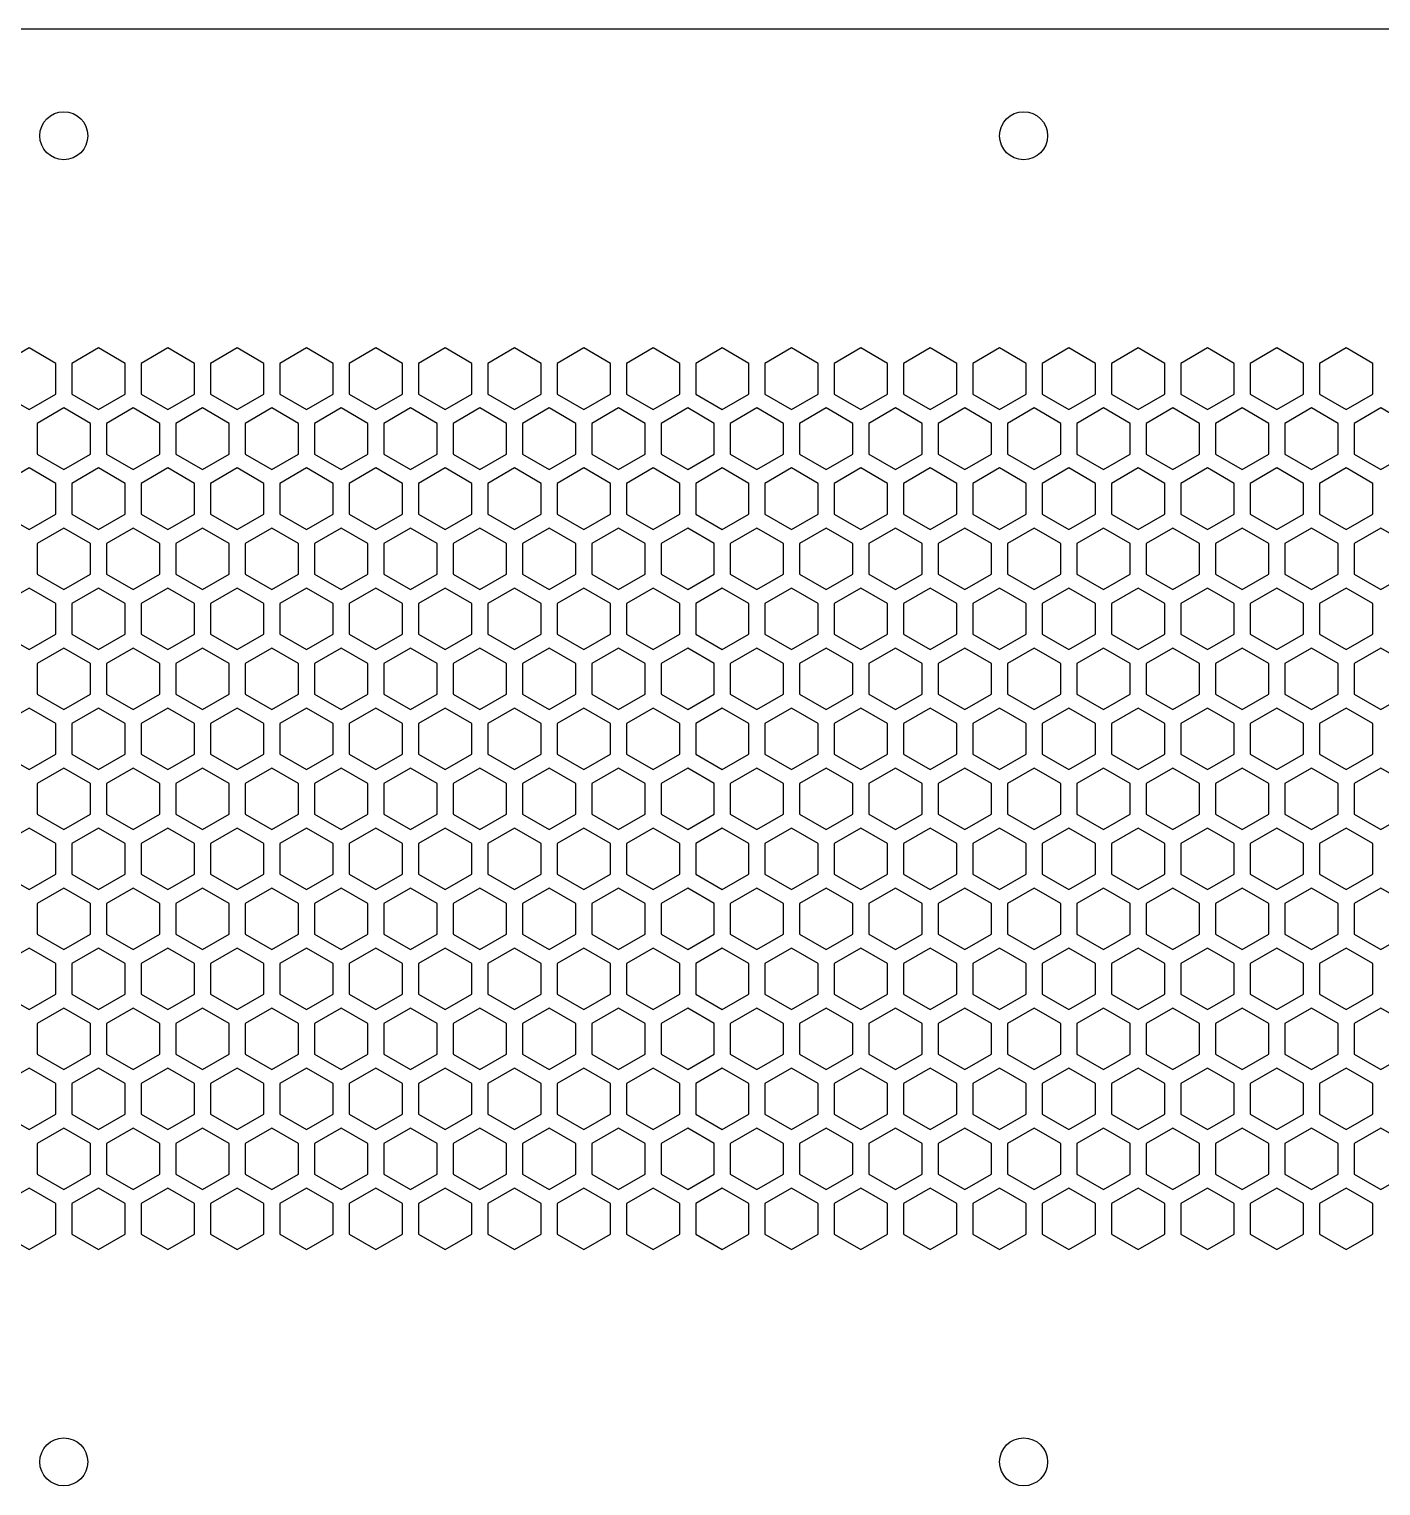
# Model space of a CAD drawing. Header units: millimetres. Extents: x 0 to 500, y 0 to 571.
# Drawn here: x 246.8 to 373.5, y 434.4 to 571 of the extents above; entities that cross this region are included whole.
import ezdxf

# ---------------------------------------------------------------- set-up
doc = ezdxf.new("R2010")
doc.units = ezdxf.units.MM
doc.layers.add('CUT', color=1, linetype='CONTINUOUS')

msp = doc.modelspace()

# ---------------------------------------------------------------- linework, layer by layer
at = {"layer": 'CUT'}
msp.add_line((500, 571), (0, 571), dxfattribs=at)
for points in [[(249.25, 539.6475), (246.75, 541.0909), (244.25, 539.6475), (244.25, 536.7608), (246.75, 535.3174), (249.25, 536.7608)], [(255.75, 539.6475), (253.25, 541.0909), (250.75, 539.6475), (250.75, 536.7608), (253.25, 535.3174), (255.75, 536.7608)], [(262.25, 539.6475), (259.75, 541.0909), (257.25, 539.6475), (257.25, 536.7608), (259.75, 535.3174), (262.25, 536.7608)], [(268.75, 539.6475), (266.25, 541.0909), (263.75, 539.6475), (263.75, 536.7608), (266.25, 535.3174), (268.75, 536.7608)], [(275.25, 539.6475), (272.75, 541.0909), (270.25, 539.6475), (270.25, 536.7608), (272.75, 535.3174), (275.25, 536.7608)], [(281.75, 539.6475), (279.25, 541.0909), (276.75, 539.6475), (276.75, 536.7608), (279.25, 535.3174), (281.75, 536.7608)], [(288.25, 539.6475), (285.75, 541.0909), (283.25, 539.6475), (283.25, 536.7608), (285.75, 535.3174), (288.25, 536.7608)], [(294.75, 539.6475), (292.25, 541.0909), (289.75, 539.6475), (289.75, 536.7608), (292.25, 535.3174), (294.75, 536.7608)], [(301.25, 539.6475), (298.75, 541.0909), (296.25, 539.6475), (296.25, 536.7608), (298.75, 535.3174), (301.25, 536.7608)], [(307.75, 539.6475), (305.25, 541.0909), (302.75, 539.6475), (302.75, 536.7608), (305.25, 535.3174), (307.75, 536.7608)], [(314.25, 539.6475), (311.75, 541.0909), (309.25, 539.6475), (309.25, 536.7608), (311.75, 535.3174), (314.25, 536.7608)], [(320.75, 539.6475), (318.25, 541.0909), (315.75, 539.6475), (315.75, 536.7608), (318.25, 535.3174), (320.75, 536.7608)], [(327.25, 539.6475), (324.75, 541.0909), (322.25, 539.6475), (322.25, 536.7608), (324.75, 535.3174), (327.25, 536.7608)], [(333.75, 539.6475), (331.25, 541.0909), (328.75, 539.6475), (328.75, 536.7608), (331.25, 535.3174), (333.75, 536.7608)], [(340.25, 539.6475), (337.75, 541.0909), (335.25, 539.6475), (335.25, 536.7608), (337.75, 535.3174), (340.25, 536.7608)], [(346.75, 539.6475), (344.25, 541.0909), (341.75, 539.6475), (341.75, 536.7608), (344.25, 535.3174), (346.75, 536.7608)], [(353.25, 539.6475), (350.75, 541.0909), (348.25, 539.6475), (348.25, 536.7608), (350.75, 535.3174), (353.25, 536.7608)], [(359.75, 539.6475), (357.25, 541.0909), (354.75, 539.6475), (354.75, 536.7608), (357.25, 535.3174), (359.75, 536.7608)], [(366.25, 539.6475), (363.75, 541.0909), (361.25, 539.6475), (361.25, 536.7608), (363.75, 535.3174), (366.25, 536.7608)], [(372.75, 539.6475), (370.25, 541.0909), (367.75, 539.6475), (367.75, 536.7608), (370.25, 535.3174), (372.75, 536.7608)], [(252.5, 534.0184), (250, 535.4617), (247.5, 534.0184), (247.5, 531.1316), (250, 529.6882), (252.5, 531.1316)], [(259, 534.0184), (256.5, 535.4617), (254, 534.0184), (254, 531.1316), (256.5, 529.6882), (259, 531.1316)], [(265.5, 534.0184), (263, 535.4617), (260.5, 534.0184), (260.5, 531.1316), (263, 529.6882), (265.5, 531.1316)], [(272, 534.0184), (269.5, 535.4617), (267, 534.0184), (267, 531.1316), (269.5, 529.6882), (272, 531.1316)], [(278.5, 534.0184), (276, 535.4617), (273.5, 534.0184), (273.5, 531.1316), (276, 529.6882), (278.5, 531.1316)], [(285, 534.0184), (282.5, 535.4617), (280, 534.0184), (280, 531.1316), (282.5, 529.6882), (285, 531.1316)], [(291.5, 534.0184), (289, 535.4617), (286.5, 534.0184), (286.5, 531.1316), (289, 529.6882), (291.5, 531.1316)], [(298, 534.0184), (295.5, 535.4617), (293, 534.0184), (293, 531.1316), (295.5, 529.6882), (298, 531.1316)], [(304.5, 534.0184), (302, 535.4617), (299.5, 534.0184), (299.5, 531.1316), (302, 529.6882), (304.5, 531.1316)], [(311, 534.0184), (308.5, 535.4617), (306, 534.0184), (306, 531.1316), (308.5, 529.6882), (311, 531.1316)], [(317.5, 534.0184), (315, 535.4617), (312.5, 534.0184), (312.5, 531.1316), (315, 529.6882), (317.5, 531.1316)], [(324, 534.0184), (321.5, 535.4617), (319, 534.0184), (319, 531.1316), (321.5, 529.6882), (324, 531.1316)], [(330.5, 534.0184), (328, 535.4617), (325.5, 534.0184), (325.5, 531.1316), (328, 529.6882), (330.5, 531.1316)], [(337, 534.0184), (334.5, 535.4617), (332, 534.0184), (332, 531.1316), (334.5, 529.6882), (337, 531.1316)], [(343.5, 534.0184), (341, 535.4617), (338.5, 534.0184), (338.5, 531.1316), (341, 529.6882), (343.5, 531.1316)], [(350, 534.0184), (347.5, 535.4617), (345, 534.0184), (345, 531.1316), (347.5, 529.6882), (350, 531.1316)], [(356.5, 534.0184), (354, 535.4617), (351.5, 534.0184), (351.5, 531.1316), (354, 529.6882), (356.5, 531.1316)], [(363, 534.0184), (360.5, 535.4617), (358, 534.0184), (358, 531.1316), (360.5, 529.6882), (363, 531.1316)], [(369.5, 534.0184), (367, 535.4617), (364.5, 534.0184), (364.5, 531.1316), (367, 529.6882), (369.5, 531.1316)], [(376, 534.0184), (373.5, 535.4617), (371, 534.0184), (371, 531.1316), (373.5, 529.6882), (376, 531.1316)], [(249.25, 528.3892), (246.75, 529.8326), (244.25, 528.3892), (244.25, 525.5024), (246.75, 524.0591), (249.25, 525.5024)], [(255.75, 528.3892), (253.25, 529.8326), (250.75, 528.3892), (250.75, 525.5024), (253.25, 524.0591), (255.75, 525.5024)], [(262.25, 528.3892), (259.75, 529.8326), (257.25, 528.3892), (257.25, 525.5024), (259.75, 524.0591), (262.25, 525.5024)], [(268.75, 528.3892), (266.25, 529.8326), (263.75, 528.3892), (263.75, 525.5024), (266.25, 524.0591), (268.75, 525.5024)], [(275.25, 528.3892), (272.75, 529.8326), (270.25, 528.3892), (270.25, 525.5024), (272.75, 524.0591), (275.25, 525.5024)], [(281.75, 528.3892), (279.25, 529.8326), (276.75, 528.3892), (276.75, 525.5024), (279.25, 524.0591), (281.75, 525.5024)], [(288.25, 528.3892), (285.75, 529.8326), (283.25, 528.3892), (283.25, 525.5024), (285.75, 524.0591), (288.25, 525.5024)], [(294.75, 528.3892), (292.25, 529.8326), (289.75, 528.3892), (289.75, 525.5024), (292.25, 524.0591), (294.75, 525.5024)], [(301.25, 528.3892), (298.75, 529.8326), (296.25, 528.3892), (296.25, 525.5024), (298.75, 524.0591), (301.25, 525.5024)], [(307.75, 528.3892), (305.25, 529.8326), (302.75, 528.3892), (302.75, 525.5024), (305.25, 524.0591), (307.75, 525.5024)], [(314.25, 528.3892), (311.75, 529.8326), (309.25, 528.3892), (309.25, 525.5024), (311.75, 524.0591), (314.25, 525.5024)], [(320.75, 528.3892), (318.25, 529.8326), (315.75, 528.3892), (315.75, 525.5024), (318.25, 524.0591), (320.75, 525.5024)], [(327.25, 528.3892), (324.75, 529.8326), (322.25, 528.3892), (322.25, 525.5024), (324.75, 524.0591), (327.25, 525.5024)], [(333.75, 528.3892), (331.25, 529.8326), (328.75, 528.3892), (328.75, 525.5024), (331.25, 524.0591), (333.75, 525.5024)], [(340.25, 528.3892), (337.75, 529.8326), (335.25, 528.3892), (335.25, 525.5024), (337.75, 524.0591), (340.25, 525.5024)], [(346.75, 528.3892), (344.25, 529.8326), (341.75, 528.3892), (341.75, 525.5024), (344.25, 524.0591), (346.75, 525.5024)], [(353.25, 528.3892), (350.75, 529.8326), (348.25, 528.3892), (348.25, 525.5024), (350.75, 524.0591), (353.25, 525.5024)], [(359.75, 528.3892), (357.25, 529.8326), (354.75, 528.3892), (354.75, 525.5024), (357.25, 524.0591), (359.75, 525.5024)], [(366.25, 528.3892), (363.75, 529.8326), (361.25, 528.3892), (361.25, 525.5024), (363.75, 524.0591), (366.25, 525.5024)], [(372.75, 528.3892), (370.25, 529.8326), (367.75, 528.3892), (367.75, 525.5024), (370.25, 524.0591), (372.75, 525.5024)], [(252.5, 522.76), (250, 524.2034), (247.5, 522.76), (247.5, 519.8733), (250, 518.4299), (252.5, 519.8733)], [(259, 522.76), (256.5, 524.2034), (254, 522.76), (254, 519.8733), (256.5, 518.4299), (259, 519.8733)], [(265.5, 522.76), (263, 524.2034), (260.5, 522.76), (260.5, 519.8733), (263, 518.4299), (265.5, 519.8733)], [(272, 522.76), (269.5, 524.2034), (267, 522.76), (267, 519.8733), (269.5, 518.4299), (272, 519.8733)], [(278.5, 522.76), (276, 524.2034), (273.5, 522.76), (273.5, 519.8733), (276, 518.4299), (278.5, 519.8733)], [(285, 522.76), (282.5, 524.2034), (280, 522.76), (280, 519.8733), (282.5, 518.4299), (285, 519.8733)], [(291.5, 522.76), (289, 524.2034), (286.5, 522.76), (286.5, 519.8733), (289, 518.4299), (291.5, 519.8733)], [(298, 522.76), (295.5, 524.2034), (293, 522.76), (293, 519.8733), (295.5, 518.4299), (298, 519.8733)], [(304.5, 522.76), (302, 524.2034), (299.5, 522.76), (299.5, 519.8733), (302, 518.4299), (304.5, 519.8733)], [(311, 522.76), (308.5, 524.2034), (306, 522.76), (306, 519.8733), (308.5, 518.4299), (311, 519.8733)], [(317.5, 522.76), (315, 524.2034), (312.5, 522.76), (312.5, 519.8733), (315, 518.4299), (317.5, 519.8733)], [(324, 522.76), (321.5, 524.2034), (319, 522.76), (319, 519.8733), (321.5, 518.4299), (324, 519.8733)], [(330.5, 522.76), (328, 524.2034), (325.5, 522.76), (325.5, 519.8733), (328, 518.4299), (330.5, 519.8733)], [(337, 522.76), (334.5, 524.2034), (332, 522.76), (332, 519.8733), (334.5, 518.4299), (337, 519.8733)], [(343.5, 522.76), (341, 524.2034), (338.5, 522.76), (338.5, 519.8733), (341, 518.4299), (343.5, 519.8733)], [(350, 522.76), (347.5, 524.2034), (345, 522.76), (345, 519.8733), (347.5, 518.4299), (350, 519.8733)], [(356.5, 522.76), (354, 524.2034), (351.5, 522.76), (351.5, 519.8733), (354, 518.4299), (356.5, 519.8733)], [(363, 522.76), (360.5, 524.2034), (358, 522.76), (358, 519.8733), (360.5, 518.4299), (363, 519.8733)], [(369.5, 522.76), (367, 524.2034), (364.5, 522.76), (364.5, 519.8733), (367, 518.4299), (369.5, 519.8733)], [(376, 522.76), (373.5, 524.2034), (371, 522.76), (371, 519.8733), (373.5, 518.4299), (376, 519.8733)], [(249.25, 517.1309), (246.75, 518.5742), (244.25, 517.1309), (244.25, 514.2441), (246.75, 512.8007), (249.25, 514.2441)], [(255.75, 517.1309), (253.25, 518.5742), (250.75, 517.1309), (250.75, 514.2441), (253.25, 512.8007), (255.75, 514.2441)], [(262.25, 517.1309), (259.75, 518.5742), (257.25, 517.1309), (257.25, 514.2441), (259.75, 512.8007), (262.25, 514.2441)], [(268.75, 517.1309), (266.25, 518.5742), (263.75, 517.1309), (263.75, 514.2441), (266.25, 512.8007), (268.75, 514.2441)], [(275.25, 517.1309), (272.75, 518.5742), (270.25, 517.1309), (270.25, 514.2441), (272.75, 512.8007), (275.25, 514.2441)], [(281.75, 517.1309), (279.25, 518.5742), (276.75, 517.1309), (276.75, 514.2441), (279.25, 512.8007), (281.75, 514.2441)], [(288.25, 517.1309), (285.75, 518.5742), (283.25, 517.1309), (283.25, 514.2441), (285.75, 512.8007), (288.25, 514.2441)], [(294.75, 517.1309), (292.25, 518.5742), (289.75, 517.1309), (289.75, 514.2441), (292.25, 512.8007), (294.75, 514.2441)], [(301.25, 517.1309), (298.75, 518.5742), (296.25, 517.1309), (296.25, 514.2441), (298.75, 512.8007), (301.25, 514.2441)], [(307.75, 517.1309), (305.25, 518.5742), (302.75, 517.1309), (302.75, 514.2441), (305.25, 512.8007), (307.75, 514.2441)], [(314.25, 517.1309), (311.75, 518.5742), (309.25, 517.1309), (309.25, 514.2441), (311.75, 512.8007), (314.25, 514.2441)], [(320.75, 517.1309), (318.25, 518.5742), (315.75, 517.1309), (315.75, 514.2441), (318.25, 512.8007), (320.75, 514.2441)], [(327.25, 517.1309), (324.75, 518.5742), (322.25, 517.1309), (322.25, 514.2441), (324.75, 512.8007), (327.25, 514.2441)], [(333.75, 517.1309), (331.25, 518.5742), (328.75, 517.1309), (328.75, 514.2441), (331.25, 512.8007), (333.75, 514.2441)], [(340.25, 517.1309), (337.75, 518.5742), (335.25, 517.1309), (335.25, 514.2441), (337.75, 512.8007), (340.25, 514.2441)], [(346.75, 517.1309), (344.25, 518.5742), (341.75, 517.1309), (341.75, 514.2441), (344.25, 512.8007), (346.75, 514.2441)], [(353.25, 517.1309), (350.75, 518.5742), (348.25, 517.1309), (348.25, 514.2441), (350.75, 512.8007), (353.25, 514.2441)], [(359.75, 517.1309), (357.25, 518.5742), (354.75, 517.1309), (354.75, 514.2441), (357.25, 512.8007), (359.75, 514.2441)], [(366.25, 517.1309), (363.75, 518.5742), (361.25, 517.1309), (361.25, 514.2441), (363.75, 512.8007), (366.25, 514.2441)], [(372.75, 517.1309), (370.25, 518.5742), (367.75, 517.1309), (367.75, 514.2441), (370.25, 512.8007), (372.75, 514.2441)], [(252.5, 511.5017), (250, 512.9451), (247.5, 511.5017), (247.5, 508.615), (250, 507.1716), (252.5, 508.615)], [(259, 511.5017), (256.5, 512.9451), (254, 511.5017), (254, 508.615), (256.5, 507.1716), (259, 508.615)], [(265.5, 511.5017), (263, 512.9451), (260.5, 511.5017), (260.5, 508.615), (263, 507.1716), (265.5, 508.615)], [(272, 511.5017), (269.5, 512.9451), (267, 511.5017), (267, 508.615), (269.5, 507.1716), (272, 508.615)], [(278.5, 511.5017), (276, 512.9451), (273.5, 511.5017), (273.5, 508.615), (276, 507.1716), (278.5, 508.615)], [(285, 511.5017), (282.5, 512.9451), (280, 511.5017), (280, 508.615), (282.5, 507.1716), (285, 508.615)], [(291.5, 511.5017), (289, 512.9451), (286.5, 511.5017), (286.5, 508.615), (289, 507.1716), (291.5, 508.615)], [(298, 511.5017), (295.5, 512.9451), (293, 511.5017), (293, 508.615), (295.5, 507.1716), (298, 508.615)], [(304.5, 511.5017), (302, 512.9451), (299.5, 511.5017), (299.5, 508.615), (302, 507.1716), (304.5, 508.615)], [(311, 511.5017), (308.5, 512.9451), (306, 511.5017), (306, 508.615), (308.5, 507.1716), (311, 508.615)], [(317.5, 511.5017), (315, 512.9451), (312.5, 511.5017), (312.5, 508.615), (315, 507.1716), (317.5, 508.615)], [(324, 511.5017), (321.5, 512.9451), (319, 511.5017), (319, 508.615), (321.5, 507.1716), (324, 508.615)], [(330.5, 511.5017), (328, 512.9451), (325.5, 511.5017), (325.5, 508.615), (328, 507.1716), (330.5, 508.615)], [(337, 511.5017), (334.5, 512.9451), (332, 511.5017), (332, 508.615), (334.5, 507.1716), (337, 508.615)], [(343.5, 511.5017), (341, 512.9451), (338.5, 511.5017), (338.5, 508.615), (341, 507.1716), (343.5, 508.615)], [(350, 511.5017), (347.5, 512.9451), (345, 511.5017), (345, 508.615), (347.5, 507.1716), (350, 508.615)], [(356.5, 511.5017), (354, 512.9451), (351.5, 511.5017), (351.5, 508.615), (354, 507.1716), (356.5, 508.615)], [(363, 511.5017), (360.5, 512.9451), (358, 511.5017), (358, 508.615), (360.5, 507.1716), (363, 508.615)], [(369.5, 511.5017), (367, 512.9451), (364.5, 511.5017), (364.5, 508.615), (367, 507.1716), (369.5, 508.615)], [(376, 511.5017), (373.5, 512.9451), (371, 511.5017), (371, 508.615), (373.5, 507.1716), (376, 508.615)], [(249.25, 505.8725), (246.75, 507.3159), (244.25, 505.8725), (244.25, 502.9858), (246.75, 501.5424), (249.25, 502.9858)], [(255.75, 505.8725), (253.25, 507.3159), (250.75, 505.8725), (250.75, 502.9858), (253.25, 501.5424), (255.75, 502.9858)], [(262.25, 505.8725), (259.75, 507.3159), (257.25, 505.8725), (257.25, 502.9858), (259.75, 501.5424), (262.25, 502.9858)], [(268.75, 505.8725), (266.25, 507.3159), (263.75, 505.8725), (263.75, 502.9858), (266.25, 501.5424), (268.75, 502.9858)], [(275.25, 505.8725), (272.75, 507.3159), (270.25, 505.8725), (270.25, 502.9858), (272.75, 501.5424), (275.25, 502.9858)], [(281.75, 505.8725), (279.25, 507.3159), (276.75, 505.8725), (276.75, 502.9858), (279.25, 501.5424), (281.75, 502.9858)], [(288.25, 505.8725), (285.75, 507.3159), (283.25, 505.8725), (283.25, 502.9858), (285.75, 501.5424), (288.25, 502.9858)], [(294.75, 505.8725), (292.25, 507.3159), (289.75, 505.8725), (289.75, 502.9858), (292.25, 501.5424), (294.75, 502.9858)], [(301.25, 505.8725), (298.75, 507.3159), (296.25, 505.8725), (296.25, 502.9858), (298.75, 501.5424), (301.25, 502.9858)], [(307.75, 505.8725), (305.25, 507.3159), (302.75, 505.8725), (302.75, 502.9858), (305.25, 501.5424), (307.75, 502.9858)], [(314.25, 505.8725), (311.75, 507.3159), (309.25, 505.8725), (309.25, 502.9858), (311.75, 501.5424), (314.25, 502.9858)], [(320.75, 505.8725), (318.25, 507.3159), (315.75, 505.8725), (315.75, 502.9858), (318.25, 501.5424), (320.75, 502.9858)], [(327.25, 505.8725), (324.75, 507.3159), (322.25, 505.8725), (322.25, 502.9858), (324.75, 501.5424), (327.25, 502.9858)], [(333.75, 505.8725), (331.25, 507.3159), (328.75, 505.8725), (328.75, 502.9858), (331.25, 501.5424), (333.75, 502.9858)], [(340.25, 505.8725), (337.75, 507.3159), (335.25, 505.8725), (335.25, 502.9858), (337.75, 501.5424), (340.25, 502.9858)], [(346.75, 505.8725), (344.25, 507.3159), (341.75, 505.8725), (341.75, 502.9858), (344.25, 501.5424), (346.75, 502.9858)], [(353.25, 505.8725), (350.75, 507.3159), (348.25, 505.8725), (348.25, 502.9858), (350.75, 501.5424), (353.25, 502.9858)], [(359.75, 505.8725), (357.25, 507.3159), (354.75, 505.8725), (354.75, 502.9858), (357.25, 501.5424), (359.75, 502.9858)], [(366.25, 505.8725), (363.75, 507.3159), (361.25, 505.8725), (361.25, 502.9858), (363.75, 501.5424), (366.25, 502.9858)], [(372.75, 505.8725), (370.25, 507.3159), (367.75, 505.8725), (367.75, 502.9858), (370.25, 501.5424), (372.75, 502.9858)], [(252.5, 500.2434), (250, 501.6868), (247.5, 500.2434), (247.5, 497.3566), (250, 495.9132), (252.5, 497.3566)], [(259, 500.2434), (256.5, 501.6868), (254, 500.2434), (254, 497.3566), (256.5, 495.9132), (259, 497.3566)], [(265.5, 500.2434), (263, 501.6868), (260.5, 500.2434), (260.5, 497.3566), (263, 495.9132), (265.5, 497.3566)], [(272, 500.2434), (269.5, 501.6868), (267, 500.2434), (267, 497.3566), (269.5, 495.9132), (272, 497.3566)], [(278.5, 500.2434), (276, 501.6868), (273.5, 500.2434), (273.5, 497.3566), (276, 495.9132), (278.5, 497.3566)], [(285, 500.2434), (282.5, 501.6868), (280, 500.2434), (280, 497.3566), (282.5, 495.9132), (285, 497.3566)], [(291.5, 500.2434), (289, 501.6868), (286.5, 500.2434), (286.5, 497.3566), (289, 495.9132), (291.5, 497.3566)], [(298, 500.2434), (295.5, 501.6868), (293, 500.2434), (293, 497.3566), (295.5, 495.9132), (298, 497.3566)], [(304.5, 500.2434), (302, 501.6868), (299.5, 500.2434), (299.5, 497.3566), (302, 495.9132), (304.5, 497.3566)], [(311, 500.2434), (308.5, 501.6868), (306, 500.2434), (306, 497.3566), (308.5, 495.9132), (311, 497.3566)], [(317.5, 500.2434), (315, 501.6868), (312.5, 500.2434), (312.5, 497.3566), (315, 495.9132), (317.5, 497.3566)], [(324, 500.2434), (321.5, 501.6868), (319, 500.2434), (319, 497.3566), (321.5, 495.9132), (324, 497.3566)], [(330.5, 500.2434), (328, 501.6868), (325.5, 500.2434), (325.5, 497.3566), (328, 495.9132), (330.5, 497.3566)], [(337, 500.2434), (334.5, 501.6868), (332, 500.2434), (332, 497.3566), (334.5, 495.9132), (337, 497.3566)], [(343.5, 500.2434), (341, 501.6868), (338.5, 500.2434), (338.5, 497.3566), (341, 495.9132), (343.5, 497.3566)], [(350, 500.2434), (347.5, 501.6868), (345, 500.2434), (345, 497.3566), (347.5, 495.9132), (350, 497.3566)], [(356.5, 500.2434), (354, 501.6868), (351.5, 500.2434), (351.5, 497.3566), (354, 495.9132), (356.5, 497.3566)], [(363, 500.2434), (360.5, 501.6868), (358, 500.2434), (358, 497.3566), (360.5, 495.9132), (363, 497.3566)], [(369.5, 500.2434), (367, 501.6868), (364.5, 500.2434), (364.5, 497.3566), (367, 495.9132), (369.5, 497.3566)], [(376, 500.2434), (373.5, 501.6868), (371, 500.2434), (371, 497.3566), (373.5, 495.9132), (376, 497.3566)], [(249.25, 494.6142), (246.75, 496.0576), (244.25, 494.6142), (244.25, 491.7275), (246.75, 490.2841), (249.25, 491.7275)], [(255.75, 494.6142), (253.25, 496.0576), (250.75, 494.6142), (250.75, 491.7275), (253.25, 490.2841), (255.75, 491.7275)], [(262.25, 494.6142), (259.75, 496.0576), (257.25, 494.6142), (257.25, 491.7275), (259.75, 490.2841), (262.25, 491.7275)], [(268.75, 494.6142), (266.25, 496.0576), (263.75, 494.6142), (263.75, 491.7275), (266.25, 490.2841), (268.75, 491.7275)], [(275.25, 494.6142), (272.75, 496.0576), (270.25, 494.6142), (270.25, 491.7275), (272.75, 490.2841), (275.25, 491.7275)], [(281.75, 494.6142), (279.25, 496.0576), (276.75, 494.6142), (276.75, 491.7275), (279.25, 490.2841), (281.75, 491.7275)], [(288.25, 494.6142), (285.75, 496.0576), (283.25, 494.6142), (283.25, 491.7275), (285.75, 490.2841), (288.25, 491.7275)], [(294.75, 494.6142), (292.25, 496.0576), (289.75, 494.6142), (289.75, 491.7275), (292.25, 490.2841), (294.75, 491.7275)], [(301.25, 494.6142), (298.75, 496.0576), (296.25, 494.6142), (296.25, 491.7275), (298.75, 490.2841), (301.25, 491.7275)], [(307.75, 494.6142), (305.25, 496.0576), (302.75, 494.6142), (302.75, 491.7275), (305.25, 490.2841), (307.75, 491.7275)], [(314.25, 494.6142), (311.75, 496.0576), (309.25, 494.6142), (309.25, 491.7275), (311.75, 490.2841), (314.25, 491.7275)], [(320.75, 494.6142), (318.25, 496.0576), (315.75, 494.6142), (315.75, 491.7275), (318.25, 490.2841), (320.75, 491.7275)], [(327.25, 494.6142), (324.75, 496.0576), (322.25, 494.6142), (322.25, 491.7275), (324.75, 490.2841), (327.25, 491.7275)], [(333.75, 494.6142), (331.25, 496.0576), (328.75, 494.6142), (328.75, 491.7275), (331.25, 490.2841), (333.75, 491.7275)], [(340.25, 494.6142), (337.75, 496.0576), (335.25, 494.6142), (335.25, 491.7275), (337.75, 490.2841), (340.25, 491.7275)], [(346.75, 494.6142), (344.25, 496.0576), (341.75, 494.6142), (341.75, 491.7275), (344.25, 490.2841), (346.75, 491.7275)], [(353.25, 494.6142), (350.75, 496.0576), (348.25, 494.6142), (348.25, 491.7275), (350.75, 490.2841), (353.25, 491.7275)], [(359.75, 494.6142), (357.25, 496.0576), (354.75, 494.6142), (354.75, 491.7275), (357.25, 490.2841), (359.75, 491.7275)], [(366.25, 494.6142), (363.75, 496.0576), (361.25, 494.6142), (361.25, 491.7275), (363.75, 490.2841), (366.25, 491.7275)], [(372.75, 494.6142), (370.25, 496.0576), (367.75, 494.6142), (367.75, 491.7275), (370.25, 490.2841), (372.75, 491.7275)], [(252.5, 488.985), (250, 490.4284), (247.5, 488.985), (247.5, 486.0983), (250, 484.6549), (252.5, 486.0983)], [(259, 488.985), (256.5, 490.4284), (254, 488.985), (254, 486.0983), (256.5, 484.6549), (259, 486.0983)], [(265.5, 488.985), (263, 490.4284), (260.5, 488.985), (260.5, 486.0983), (263, 484.6549), (265.5, 486.0983)], [(272, 488.985), (269.5, 490.4284), (267, 488.985), (267, 486.0983), (269.5, 484.6549), (272, 486.0983)], [(278.5, 488.985), (276, 490.4284), (273.5, 488.985), (273.5, 486.0983), (276, 484.6549), (278.5, 486.0983)], [(285, 488.985), (282.5, 490.4284), (280, 488.985), (280, 486.0983), (282.5, 484.6549), (285, 486.0983)], [(291.5, 488.985), (289, 490.4284), (286.5, 488.985), (286.5, 486.0983), (289, 484.6549), (291.5, 486.0983)], [(298, 488.985), (295.5, 490.4284), (293, 488.985), (293, 486.0983), (295.5, 484.6549), (298, 486.0983)], [(304.5, 488.985), (302, 490.4284), (299.5, 488.985), (299.5, 486.0983), (302, 484.6549), (304.5, 486.0983)], [(311, 488.985), (308.5, 490.4284), (306, 488.985), (306, 486.0983), (308.5, 484.6549), (311, 486.0983)], [(317.5, 488.985), (315, 490.4284), (312.5, 488.985), (312.5, 486.0983), (315, 484.6549), (317.5, 486.0983)], [(324, 488.985), (321.5, 490.4284), (319, 488.985), (319, 486.0983), (321.5, 484.6549), (324, 486.0983)], [(330.5, 488.985), (328, 490.4284), (325.5, 488.985), (325.5, 486.0983), (328, 484.6549), (330.5, 486.0983)], [(337, 488.985), (334.5, 490.4284), (332, 488.985), (332, 486.0983), (334.5, 484.6549), (337, 486.0983)], [(343.5, 488.985), (341, 490.4284), (338.5, 488.985), (338.5, 486.0983), (341, 484.6549), (343.5, 486.0983)], [(350, 488.985), (347.5, 490.4284), (345, 488.985), (345, 486.0983), (347.5, 484.6549), (350, 486.0983)], [(356.5, 488.985), (354, 490.4284), (351.5, 488.985), (351.5, 486.0983), (354, 484.6549), (356.5, 486.0983)], [(363, 488.985), (360.5, 490.4284), (358, 488.985), (358, 486.0983), (360.5, 484.6549), (363, 486.0983)], [(369.5, 488.985), (367, 490.4284), (364.5, 488.985), (364.5, 486.0983), (367, 484.6549), (369.5, 486.0983)], [(376, 488.985), (373.5, 490.4284), (371, 488.985), (371, 486.0983), (373.5, 484.6549), (376, 486.0983)], [(249.25, 483.3559), (246.75, 484.7993), (244.25, 483.3559), (244.25, 480.4691), (246.75, 479.0258), (249.25, 480.4691)], [(255.75, 483.3559), (253.25, 484.7993), (250.75, 483.3559), (250.75, 480.4691), (253.25, 479.0258), (255.75, 480.4691)], [(262.25, 483.3559), (259.75, 484.7993), (257.25, 483.3559), (257.25, 480.4691), (259.75, 479.0258), (262.25, 480.4691)], [(268.75, 483.3559), (266.25, 484.7993), (263.75, 483.3559), (263.75, 480.4691), (266.25, 479.0258), (268.75, 480.4691)], [(275.25, 483.3559), (272.75, 484.7993), (270.25, 483.3559), (270.25, 480.4691), (272.75, 479.0258), (275.25, 480.4691)], [(281.75, 483.3559), (279.25, 484.7993), (276.75, 483.3559), (276.75, 480.4691), (279.25, 479.0258), (281.75, 480.4691)], [(288.25, 483.3559), (285.75, 484.7993), (283.25, 483.3559), (283.25, 480.4691), (285.75, 479.0258), (288.25, 480.4691)], [(294.75, 483.3559), (292.25, 484.7993), (289.75, 483.3559), (289.75, 480.4691), (292.25, 479.0258), (294.75, 480.4691)], [(301.25, 483.3559), (298.75, 484.7993), (296.25, 483.3559), (296.25, 480.4691), (298.75, 479.0258), (301.25, 480.4691)], [(307.75, 483.3559), (305.25, 484.7993), (302.75, 483.3559), (302.75, 480.4691), (305.25, 479.0258), (307.75, 480.4691)], [(314.25, 483.3559), (311.75, 484.7993), (309.25, 483.3559), (309.25, 480.4691), (311.75, 479.0258), (314.25, 480.4691)], [(320.75, 483.3559), (318.25, 484.7993), (315.75, 483.3559), (315.75, 480.4691), (318.25, 479.0258), (320.75, 480.4691)], [(327.25, 483.3559), (324.75, 484.7993), (322.25, 483.3559), (322.25, 480.4691), (324.75, 479.0258), (327.25, 480.4691)], [(333.75, 483.3559), (331.25, 484.7993), (328.75, 483.3559), (328.75, 480.4691), (331.25, 479.0258), (333.75, 480.4691)], [(340.25, 483.3559), (337.75, 484.7993), (335.25, 483.3559), (335.25, 480.4691), (337.75, 479.0258), (340.25, 480.4691)], [(346.75, 483.3559), (344.25, 484.7993), (341.75, 483.3559), (341.75, 480.4691), (344.25, 479.0258), (346.75, 480.4691)], [(353.25, 483.3559), (350.75, 484.7993), (348.25, 483.3559), (348.25, 480.4691), (350.75, 479.0258), (353.25, 480.4691)], [(359.75, 483.3559), (357.25, 484.7993), (354.75, 483.3559), (354.75, 480.4691), (357.25, 479.0258), (359.75, 480.4691)], [(366.25, 483.3559), (363.75, 484.7993), (361.25, 483.3559), (361.25, 480.4691), (363.75, 479.0258), (366.25, 480.4691)], [(372.75, 483.3559), (370.25, 484.7993), (367.75, 483.3559), (367.75, 480.4691), (370.25, 479.0258), (372.75, 480.4691)], [(252.5, 477.7267), (250, 479.1701), (247.5, 477.7267), (247.5, 474.84), (250, 473.3966), (252.5, 474.84)], [(259, 477.7267), (256.5, 479.1701), (254, 477.7267), (254, 474.84), (256.5, 473.3966), (259, 474.84)], [(265.5, 477.7267), (263, 479.1701), (260.5, 477.7267), (260.5, 474.84), (263, 473.3966), (265.5, 474.84)], [(272, 477.7267), (269.5, 479.1701), (267, 477.7267), (267, 474.84), (269.5, 473.3966), (272, 474.84)], [(278.5, 477.7267), (276, 479.1701), (273.5, 477.7267), (273.5, 474.84), (276, 473.3966), (278.5, 474.84)], [(285, 477.7267), (282.5, 479.1701), (280, 477.7267), (280, 474.84), (282.5, 473.3966), (285, 474.84)], [(291.5, 477.7267), (289, 479.1701), (286.5, 477.7267), (286.5, 474.84), (289, 473.3966), (291.5, 474.84)], [(298, 477.7267), (295.5, 479.1701), (293, 477.7267), (293, 474.84), (295.5, 473.3966), (298, 474.84)], [(304.5, 477.7267), (302, 479.1701), (299.5, 477.7267), (299.5, 474.84), (302, 473.3966), (304.5, 474.84)], [(311, 477.7267), (308.5, 479.1701), (306, 477.7267), (306, 474.84), (308.5, 473.3966), (311, 474.84)], [(317.5, 477.7267), (315, 479.1701), (312.5, 477.7267), (312.5, 474.84), (315, 473.3966), (317.5, 474.84)], [(324, 477.7267), (321.5, 479.1701), (319, 477.7267), (319, 474.84), (321.5, 473.3966), (324, 474.84)], [(330.5, 477.7267), (328, 479.1701), (325.5, 477.7267), (325.5, 474.84), (328, 473.3966), (330.5, 474.84)], [(337, 477.7267), (334.5, 479.1701), (332, 477.7267), (332, 474.84), (334.5, 473.3966), (337, 474.84)], [(343.5, 477.7267), (341, 479.1701), (338.5, 477.7267), (338.5, 474.84), (341, 473.3966), (343.5, 474.84)], [(350, 477.7267), (347.5, 479.1701), (345, 477.7267), (345, 474.84), (347.5, 473.3966), (350, 474.84)], [(356.5, 477.7267), (354, 479.1701), (351.5, 477.7267), (351.5, 474.84), (354, 473.3966), (356.5, 474.84)], [(363, 477.7267), (360.5, 479.1701), (358, 477.7267), (358, 474.84), (360.5, 473.3966), (363, 474.84)], [(369.5, 477.7267), (367, 479.1701), (364.5, 477.7267), (364.5, 474.84), (367, 473.3966), (369.5, 474.84)], [(376, 477.7267), (373.5, 479.1701), (371, 477.7267), (371, 474.84), (373.5, 473.3966), (376, 474.84)], [(249.25, 472.0976), (246.75, 473.5409), (244.25, 472.0976), (244.25, 469.2108), (246.75, 467.7674), (249.25, 469.2108)], [(255.75, 472.0976), (253.25, 473.5409), (250.75, 472.0976), (250.75, 469.2108), (253.25, 467.7674), (255.75, 469.2108)], [(262.25, 472.0976), (259.75, 473.5409), (257.25, 472.0976), (257.25, 469.2108), (259.75, 467.7674), (262.25, 469.2108)], [(268.75, 472.0976), (266.25, 473.5409), (263.75, 472.0976), (263.75, 469.2108), (266.25, 467.7674), (268.75, 469.2108)], [(275.25, 472.0976), (272.75, 473.5409), (270.25, 472.0976), (270.25, 469.2108), (272.75, 467.7674), (275.25, 469.2108)], [(281.75, 472.0976), (279.25, 473.5409), (276.75, 472.0976), (276.75, 469.2108), (279.25, 467.7674), (281.75, 469.2108)], [(288.25, 472.0976), (285.75, 473.5409), (283.25, 472.0976), (283.25, 469.2108), (285.75, 467.7674), (288.25, 469.2108)], [(294.75, 472.0976), (292.25, 473.5409), (289.75, 472.0976), (289.75, 469.2108), (292.25, 467.7674), (294.75, 469.2108)], [(301.25, 472.0976), (298.75, 473.5409), (296.25, 472.0976), (296.25, 469.2108), (298.75, 467.7674), (301.25, 469.2108)], [(307.75, 472.0976), (305.25, 473.5409), (302.75, 472.0976), (302.75, 469.2108), (305.25, 467.7674), (307.75, 469.2108)], [(314.25, 472.0976), (311.75, 473.5409), (309.25, 472.0976), (309.25, 469.2108), (311.75, 467.7674), (314.25, 469.2108)], [(320.75, 472.0976), (318.25, 473.5409), (315.75, 472.0976), (315.75, 469.2108), (318.25, 467.7674), (320.75, 469.2108)], [(327.25, 472.0976), (324.75, 473.5409), (322.25, 472.0976), (322.25, 469.2108), (324.75, 467.7674), (327.25, 469.2108)], [(333.75, 472.0976), (331.25, 473.5409), (328.75, 472.0976), (328.75, 469.2108), (331.25, 467.7674), (333.75, 469.2108)], [(340.25, 472.0976), (337.75, 473.5409), (335.25, 472.0976), (335.25, 469.2108), (337.75, 467.7674), (340.25, 469.2108)], [(346.75, 472.0976), (344.25, 473.5409), (341.75, 472.0976), (341.75, 469.2108), (344.25, 467.7674), (346.75, 469.2108)], [(353.25, 472.0976), (350.75, 473.5409), (348.25, 472.0976), (348.25, 469.2108), (350.75, 467.7674), (353.25, 469.2108)], [(359.75, 472.0976), (357.25, 473.5409), (354.75, 472.0976), (354.75, 469.2108), (357.25, 467.7674), (359.75, 469.2108)], [(366.25, 472.0976), (363.75, 473.5409), (361.25, 472.0976), (361.25, 469.2108), (363.75, 467.7674), (366.25, 469.2108)], [(372.75, 472.0976), (370.25, 473.5409), (367.75, 472.0976), (367.75, 469.2108), (370.25, 467.7674), (372.75, 469.2108)], [(252.5, 466.4684), (250, 467.9118), (247.5, 466.4684), (247.5, 463.5816), (250, 462.1383), (252.5, 463.5816)], [(259, 466.4684), (256.5, 467.9118), (254, 466.4684), (254, 463.5816), (256.5, 462.1383), (259, 463.5816)], [(265.5, 466.4684), (263, 467.9118), (260.5, 466.4684), (260.5, 463.5816), (263, 462.1383), (265.5, 463.5816)], [(272, 466.4684), (269.5, 467.9118), (267, 466.4684), (267, 463.5816), (269.5, 462.1383), (272, 463.5816)], [(278.5, 466.4684), (276, 467.9118), (273.5, 466.4684), (273.5, 463.5816), (276, 462.1383), (278.5, 463.5816)], [(285, 466.4684), (282.5, 467.9118), (280, 466.4684), (280, 463.5816), (282.5, 462.1383), (285, 463.5816)], [(291.5, 466.4684), (289, 467.9118), (286.5, 466.4684), (286.5, 463.5816), (289, 462.1383), (291.5, 463.5816)], [(298, 466.4684), (295.5, 467.9118), (293, 466.4684), (293, 463.5816), (295.5, 462.1383), (298, 463.5816)], [(304.5, 466.4684), (302, 467.9118), (299.5, 466.4684), (299.5, 463.5816), (302, 462.1383), (304.5, 463.5816)], [(311, 466.4684), (308.5, 467.9118), (306, 466.4684), (306, 463.5816), (308.5, 462.1383), (311, 463.5816)], [(317.5, 466.4684), (315, 467.9118), (312.5, 466.4684), (312.5, 463.5816), (315, 462.1383), (317.5, 463.5816)], [(324, 466.4684), (321.5, 467.9118), (319, 466.4684), (319, 463.5816), (321.5, 462.1383), (324, 463.5816)], [(330.5, 466.4684), (328, 467.9118), (325.5, 466.4684), (325.5, 463.5816), (328, 462.1383), (330.5, 463.5816)], [(337, 466.4684), (334.5, 467.9118), (332, 466.4684), (332, 463.5816), (334.5, 462.1383), (337, 463.5816)], [(343.5, 466.4684), (341, 467.9118), (338.5, 466.4684), (338.5, 463.5816), (341, 462.1383), (343.5, 463.5816)], [(350, 466.4684), (347.5, 467.9118), (345, 466.4684), (345, 463.5816), (347.5, 462.1383), (350, 463.5816)], [(356.5, 466.4684), (354, 467.9118), (351.5, 466.4684), (351.5, 463.5816), (354, 462.1383), (356.5, 463.5816)], [(363, 466.4684), (360.5, 467.9118), (358, 466.4684), (358, 463.5816), (360.5, 462.1383), (363, 463.5816)], [(369.5, 466.4684), (367, 467.9118), (364.5, 466.4684), (364.5, 463.5816), (367, 462.1383), (369.5, 463.5816)], [(376, 466.4684), (373.5, 467.9118), (371, 466.4684), (371, 463.5816), (373.5, 462.1383), (376, 463.5816)], [(249.25, 460.8392), (246.75, 462.2826), (244.25, 460.8392), (244.25, 457.9525), (246.75, 456.5091), (249.25, 457.9525)], [(255.75, 460.8392), (253.25, 462.2826), (250.75, 460.8392), (250.75, 457.9525), (253.25, 456.5091), (255.75, 457.9525)], [(262.25, 460.8392), (259.75, 462.2826), (257.25, 460.8392), (257.25, 457.9525), (259.75, 456.5091), (262.25, 457.9525)], [(268.75, 460.8392), (266.25, 462.2826), (263.75, 460.8392), (263.75, 457.9525), (266.25, 456.5091), (268.75, 457.9525)], [(275.25, 460.8392), (272.75, 462.2826), (270.25, 460.8392), (270.25, 457.9525), (272.75, 456.5091), (275.25, 457.9525)], [(281.75, 460.8392), (279.25, 462.2826), (276.75, 460.8392), (276.75, 457.9525), (279.25, 456.5091), (281.75, 457.9525)], [(288.25, 460.8392), (285.75, 462.2826), (283.25, 460.8392), (283.25, 457.9525), (285.75, 456.5091), (288.25, 457.9525)], [(294.75, 460.8392), (292.25, 462.2826), (289.75, 460.8392), (289.75, 457.9525), (292.25, 456.5091), (294.75, 457.9525)], [(301.25, 460.8392), (298.75, 462.2826), (296.25, 460.8392), (296.25, 457.9525), (298.75, 456.5091), (301.25, 457.9525)], [(307.75, 460.8392), (305.25, 462.2826), (302.75, 460.8392), (302.75, 457.9525), (305.25, 456.5091), (307.75, 457.9525)], [(314.25, 460.8392), (311.75, 462.2826), (309.25, 460.8392), (309.25, 457.9525), (311.75, 456.5091), (314.25, 457.9525)], [(320.75, 460.8392), (318.25, 462.2826), (315.75, 460.8392), (315.75, 457.9525), (318.25, 456.5091), (320.75, 457.9525)], [(327.25, 460.8392), (324.75, 462.2826), (322.25, 460.8392), (322.25, 457.9525), (324.75, 456.5091), (327.25, 457.9525)], [(333.75, 460.8392), (331.25, 462.2826), (328.75, 460.8392), (328.75, 457.9525), (331.25, 456.5091), (333.75, 457.9525)], [(340.25, 460.8392), (337.75, 462.2826), (335.25, 460.8392), (335.25, 457.9525), (337.75, 456.5091), (340.25, 457.9525)], [(346.75, 460.8392), (344.25, 462.2826), (341.75, 460.8392), (341.75, 457.9525), (344.25, 456.5091), (346.75, 457.9525)], [(353.25, 460.8392), (350.75, 462.2826), (348.25, 460.8392), (348.25, 457.9525), (350.75, 456.5091), (353.25, 457.9525)], [(359.75, 460.8392), (357.25, 462.2826), (354.75, 460.8392), (354.75, 457.9525), (357.25, 456.5091), (359.75, 457.9525)], [(366.25, 460.8392), (363.75, 462.2826), (361.25, 460.8392), (361.25, 457.9525), (363.75, 456.5091), (366.25, 457.9525)], [(372.75, 460.8392), (370.25, 462.2826), (367.75, 460.8392), (367.75, 457.9525), (370.25, 456.5091), (372.75, 457.9525)]]:
    msp.add_lwpolyline(points, close=True, dxfattribs=at)
for centre in [(250, 561), (340, 561), (250, 436.6), (340, 436.6)]:
    msp.add_circle(centre, 2.25, dxfattribs=at)

doc.saveas('drawing.dxf')
